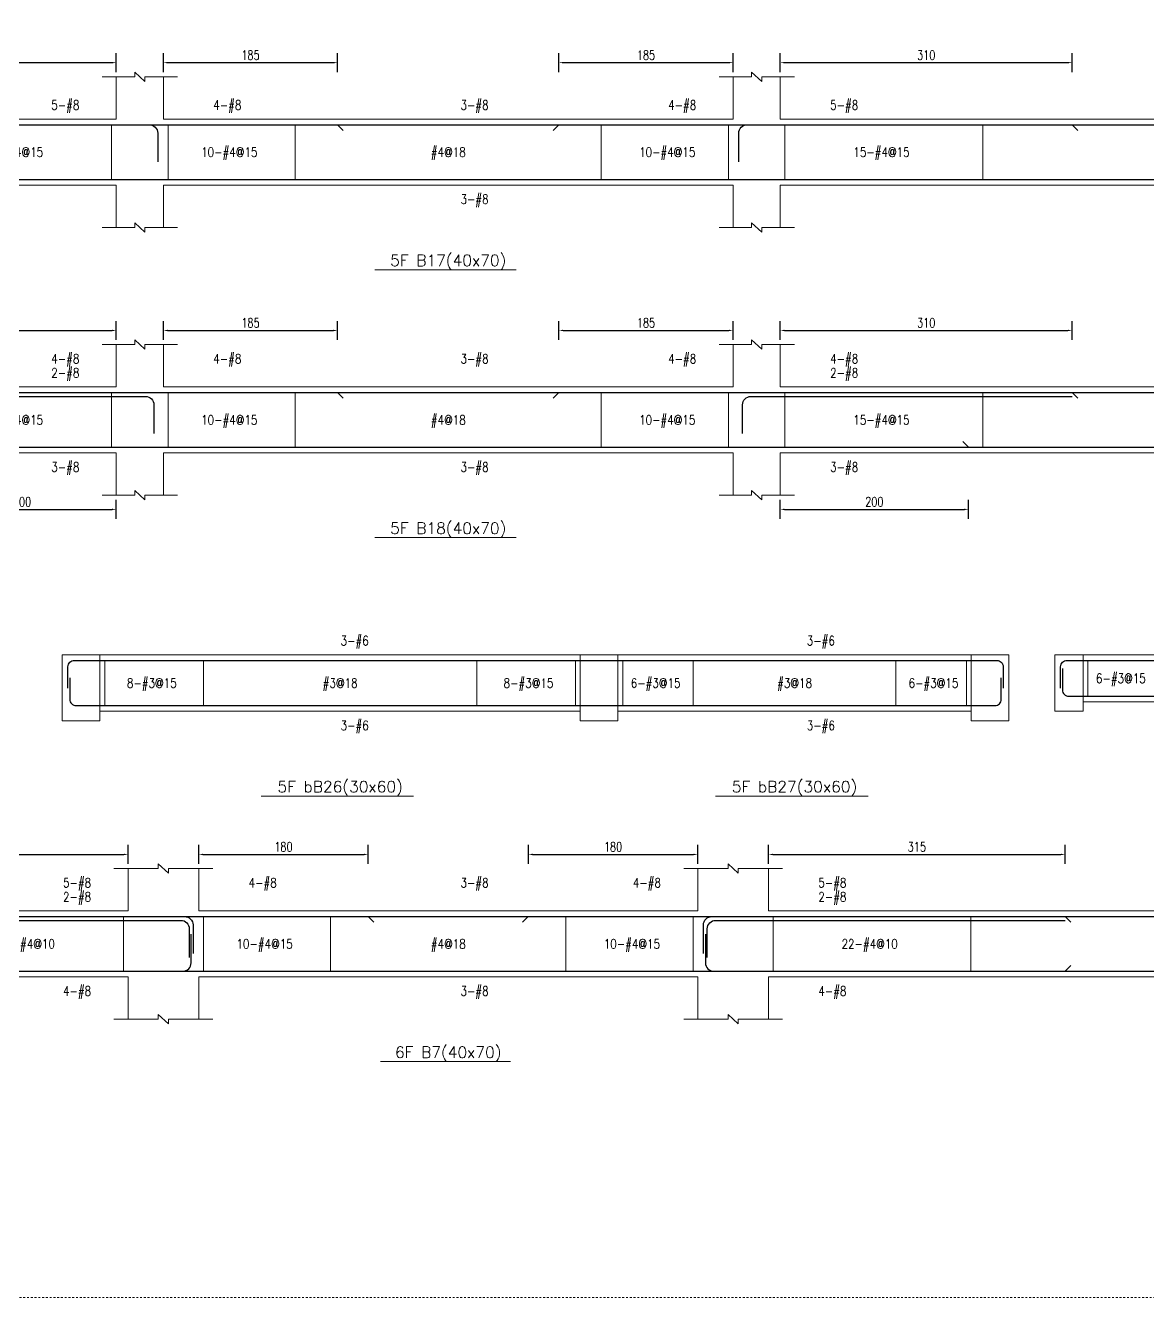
# Model space of a CAD drawing. Header units: millimetres. Extents: x 50 to 17750, y -6050 to -1000.
# Drawn here: x 11766 to 12958, y -3500 to -2149 of the extents above; entities that cross this region are included whole.
import ezdxf
from ezdxf.enums import TextEntityAlignment as Align

# ---------------------------------------------------------------- set-up
doc = ezdxf.new("R2010")
doc.units = ezdxf.units.MM
doc.linetypes.add('DOT', pattern=[4, 2, -2])
for name, color, linetype in [('主筋文字', 3, 'Continuous'), ('主筋文字引線', 3, 'Continuous'), ('主筋線', 1, 'Continuous'), ('剪力筋文字', 3, 'Continuous'), ('剪力筋文字引線', 3, 'Continuous'), ('剪力筋線', 3, 'Continuous'), ('圖框', 132, 'DOT'), ('尺寸標註-字串', 4, 'Continuous'), ('梁柱截斷記號', 3, 'Continuous'), ('梁跨名稱', 3, 'Continuous'), ('梁跨名稱底線', 3, 'Continuous'), ('邊界線', 3, 'Continuous'), ('邊界線-梁支撐外線', 3, 'Continuous')]:
    doc.layers.add(name, color=color, linetype=linetype)
doc.styles.add('note', font='romans', dxfattribs={"width": 0.75, "height": 10})
doc.styles.add('romanc', font='romanc.shx', dxfattribs={"height": 0.2, "bigfont": 'chineset.shx'})
doc.styles.add('romans', font='romans.shx', dxfattribs={"height": 0.2, "bigfont": 'chineset.shx'})
doc.dimstyles.new('BeamRebarDim', dxfattribs={"dimtxt": 12, "dimasz": 4.5, "dimexe": 10, "dimexo": 1, "dimgap": 3, "dimtad": 1, "dimdec": 0, "dimdsep": 46, "dimtxsty": 'note', "dimcen": 2.5, "dimclrd": 256, "dimclre": 256, "dimclrt": 256, "dimadec": 0, "dimazin": 0, "dimtfac": 1, "dimtmove": 0, "dimatfit": 3, "dimfxl": 1, "dimtolj": 1, "dimarcsym": 0})

# ---------------------------------------------------------------- blocks, each defined once
blk = doc.blocks.new('*D133')
at = {"layer": 'Defpoints', "color": 0}
for p in [(11552.7, -2199.7), (11862.7, -2188.7), (11862.7, -2199.7)]:
    blk.add_point(p, dxfattribs=at)
at = {"layer": '尺寸標註-字串', "lineweight": -2}
for p, q in [((11552.7, -2198.7), (11552.7, -2178.7)), ((11862.7, -2198.7), (11862.7, -2178.7)), ((11557.2, -2188.7), (11858.2, -2188.7))]:
    blk.add_line(p, q, dxfattribs=at)
at = {"layer": '尺寸標註-字串'}
for points in [[(11557.2, -2188), (11557.2, -2189.5), (11552.7, -2188.7)], [(11858.2, -2189.5), (11858.2, -2188), (11862.7, -2188.7)]]:
    blk.add_solid(points, dxfattribs=at)
at = {"layer": '尺寸標註-字串', "insert": (11707.7, -2180.7), "char_height": 10, "attachment_point": 5, "style": 'note'}
blk.add_mtext('\\A1;310', dxfattribs=at)
blk = doc.blocks.new('*D134')
at = {"layer": 'Defpoints', "color": 0}
for p in [(11912.7, -2199.7), (12097.7, -2188.7), (12097.7, -2199.7)]:
    blk.add_point(p, dxfattribs=at)
at = {"layer": '尺寸標註-字串', "lineweight": -2}
for p, q in [((11912.7, -2198.7), (11912.7, -2178.7)), ((12097.7, -2198.7), (12097.7, -2178.7)), ((11917.2, -2188.7), (12093.2, -2188.7))]:
    blk.add_line(p, q, dxfattribs=at)
at = {"layer": '尺寸標註-字串'}
for points in [[(11917.2, -2188), (11917.2, -2189.5), (11912.7, -2188.7)], [(12093.2, -2189.5), (12093.2, -2188), (12097.7, -2188.7)]]:
    blk.add_solid(points, dxfattribs=at)
at = {"layer": '尺寸標註-字串', "insert": (12005.2, -2180.7), "char_height": 10, "attachment_point": 5, "style": 'note'}
blk.add_mtext('\\A1;185', dxfattribs=at)
blk = doc.blocks.new('*D135')
at = {"layer": 'Defpoints', "color": 0}
for p in [(12332.7, -2199.7), (12517.7, -2188.7), (12517.7, -2199.7)]:
    blk.add_point(p, dxfattribs=at)
at = {"layer": '尺寸標註-字串', "lineweight": -2}
for p, q in [((12332.7, -2198.7), (12332.7, -2178.7)), ((12517.7, -2198.7), (12517.7, -2178.7)), ((12337.2, -2188.7), (12513.2, -2188.7))]:
    blk.add_line(p, q, dxfattribs=at)
at = {"layer": '尺寸標註-字串'}
for points in [[(12337.2, -2188), (12337.2, -2189.5), (12332.7, -2188.7)], [(12513.2, -2189.5), (12513.2, -2188), (12517.7, -2188.7)]]:
    blk.add_solid(points, dxfattribs=at)
at = {"layer": '尺寸標註-字串', "insert": (12425.2, -2180.7), "char_height": 10, "attachment_point": 5, "style": 'note'}
blk.add_mtext('\\A1;185', dxfattribs=at)
blk = doc.blocks.new('*D136')
at = {"layer": 'Defpoints', "color": 0}
for p in [(12567.7, -2199.7), (12877.7, -2188.7), (12877.7, -2199.7)]:
    blk.add_point(p, dxfattribs=at)
at = {"layer": '尺寸標註-字串', "lineweight": -2}
for p, q in [((12567.7, -2198.7), (12567.7, -2178.7)), ((12877.7, -2198.7), (12877.7, -2178.7)), ((12572.2, -2188.7), (12873.2, -2188.7))]:
    blk.add_line(p, q, dxfattribs=at)
at = {"layer": '尺寸標註-字串'}
for points in [[(12572.2, -2188), (12572.2, -2189.5), (12567.7, -2188.7)], [(12873.2, -2189.5), (12873.2, -2188), (12877.7, -2188.7)]]:
    blk.add_solid(points, dxfattribs=at)
at = {"layer": '尺寸標註-字串', "insert": (12722.7, -2180.7), "char_height": 10, "attachment_point": 5, "style": 'note'}
blk.add_mtext('\\A1;310', dxfattribs=at)
blk = doc.blocks.new('*D139')
at = {"layer": 'Defpoints', "color": 0}
for p in [(11552.7, -2484.1), (11862.7, -2473.1), (11862.7, -2484.1)]:
    blk.add_point(p, dxfattribs=at)
at = {"layer": '尺寸標註-字串', "lineweight": -2}
for p, q in [((11552.7, -2483.1), (11552.7, -2463.1)), ((11862.7, -2483.1), (11862.7, -2463.1)), ((11557.2, -2473.1), (11858.2, -2473.1))]:
    blk.add_line(p, q, dxfattribs=at)
at = {"layer": '尺寸標註-字串'}
for points in [[(11557.2, -2472.3), (11557.2, -2473.8), (11552.7, -2473.1)], [(11858.2, -2473.8), (11858.2, -2472.3), (11862.7, -2473.1)]]:
    blk.add_solid(points, dxfattribs=at)
at = {"layer": '尺寸標註-字串', "insert": (11707.7, -2465), "char_height": 10, "attachment_point": 5, "style": 'note'}
blk.add_mtext('\\A1;310', dxfattribs=at)
blk = doc.blocks.new('*D140')
at = {"layer": 'Defpoints', "color": 0}
for p in [(11662.7, -2674.1), (11862.7, -2663.1), (11862.7, -2674.1)]:
    blk.add_point(p, dxfattribs=at)
at = {"layer": '尺寸標註-字串', "lineweight": -2}
for p, q in [((11662.7, -2673.1), (11662.7, -2653.1)), ((11862.7, -2673.1), (11862.7, -2653.1)), ((11667.2, -2663.1), (11858.2, -2663.1))]:
    blk.add_line(p, q, dxfattribs=at)
at = {"layer": '尺寸標註-字串'}
for points in [[(11667.2, -2662.3), (11667.2, -2663.8), (11662.7, -2663.1)], [(11858.2, -2663.8), (11858.2, -2662.3), (11862.7, -2663.1)]]:
    blk.add_solid(points, dxfattribs=at)
at = {"layer": '尺寸標註-字串', "insert": (11762.7, -2655), "char_height": 10, "attachment_point": 5, "style": 'note'}
blk.add_mtext('\\A1;200', dxfattribs=at)
blk = doc.blocks.new('*D141')
at = {"layer": 'Defpoints', "color": 0}
for p in [(11912.7, -2484.1), (12097.7, -2473.1), (12097.7, -2484.1)]:
    blk.add_point(p, dxfattribs=at)
at = {"layer": '尺寸標註-字串', "lineweight": -2}
for p, q in [((11912.7, -2483.1), (11912.7, -2463.1)), ((12097.7, -2483.1), (12097.7, -2463.1)), ((11917.2, -2473.1), (12093.2, -2473.1))]:
    blk.add_line(p, q, dxfattribs=at)
at = {"layer": '尺寸標註-字串'}
for points in [[(11917.2, -2472.3), (11917.2, -2473.8), (11912.7, -2473.1)], [(12093.2, -2473.8), (12093.2, -2472.3), (12097.7, -2473.1)]]:
    blk.add_solid(points, dxfattribs=at)
at = {"layer": '尺寸標註-字串', "insert": (12005.2, -2465), "char_height": 10, "attachment_point": 5, "style": 'note'}
blk.add_mtext('\\A1;185', dxfattribs=at)
blk = doc.blocks.new('*D142')
at = {"layer": 'Defpoints', "color": 0}
for p in [(12332.7, -2484.1), (12517.7, -2473.1), (12517.7, -2484.1)]:
    blk.add_point(p, dxfattribs=at)
at = {"layer": '尺寸標註-字串', "lineweight": -2}
for p, q in [((12332.7, -2483.1), (12332.7, -2463.1)), ((12517.7, -2483.1), (12517.7, -2463.1)), ((12337.2, -2473.1), (12513.2, -2473.1))]:
    blk.add_line(p, q, dxfattribs=at)
at = {"layer": '尺寸標註-字串'}
for points in [[(12337.2, -2472.3), (12337.2, -2473.8), (12332.7, -2473.1)], [(12513.2, -2473.8), (12513.2, -2472.3), (12517.7, -2473.1)]]:
    blk.add_solid(points, dxfattribs=at)
at = {"layer": '尺寸標註-字串', "insert": (12425.2, -2465), "char_height": 10, "attachment_point": 5, "style": 'note'}
blk.add_mtext('\\A1;185', dxfattribs=at)
blk = doc.blocks.new('*D143')
at = {"layer": 'Defpoints', "color": 0}
for p in [(12567.7, -2484.1), (12877.7, -2473.1), (12877.7, -2484.1)]:
    blk.add_point(p, dxfattribs=at)
at = {"layer": '尺寸標註-字串', "lineweight": -2}
for p, q in [((12567.7, -2483.1), (12567.7, -2463.1)), ((12877.7, -2483.1), (12877.7, -2463.1)), ((12572.2, -2473.1), (12873.2, -2473.1))]:
    blk.add_line(p, q, dxfattribs=at)
at = {"layer": '尺寸標註-字串'}
for points in [[(12572.2, -2472.3), (12572.2, -2473.8), (12567.7, -2473.1)], [(12873.2, -2473.8), (12873.2, -2472.3), (12877.7, -2473.1)]]:
    blk.add_solid(points, dxfattribs=at)
at = {"layer": '尺寸標註-字串', "insert": (12722.7, -2465), "char_height": 10, "attachment_point": 5, "style": 'note'}
blk.add_mtext('\\A1;310', dxfattribs=at)
blk = doc.blocks.new('*D145')
at = {"layer": 'Defpoints', "color": 0}
for p in [(12567.7, -2674.1), (12767.7, -2663.1), (12767.7, -2674.1)]:
    blk.add_point(p, dxfattribs=at)
at = {"layer": '尺寸標註-字串', "lineweight": -2}
for p, q in [((12567.7, -2673.1), (12567.7, -2653.1)), ((12767.7, -2673.1), (12767.7, -2653.1)), ((12572.2, -2663.1), (12763.2, -2663.1))]:
    blk.add_line(p, q, dxfattribs=at)
at = {"layer": '尺寸標註-字串'}
for points in [[(12572.2, -2662.3), (12572.2, -2663.8), (12567.7, -2663.1)], [(12763.2, -2663.8), (12763.2, -2662.3), (12767.7, -2663.1)]]:
    blk.add_solid(points, dxfattribs=at)
at = {"layer": '尺寸標註-字串', "insert": (12667.7, -2655), "char_height": 10, "attachment_point": 5, "style": 'note'}
blk.add_mtext('\\A1;200', dxfattribs=at)
blk = doc.blocks.new('*D149')
at = {"layer": 'Defpoints', "color": 0}
for p in [(11875.234375, -3029.453125), (11560.234375, -3040.453125), (11875.234375, -3040.453125)]:
    blk.add_point(p, dxfattribs=at)
at = {"layer": '尺寸標註-字串', "lineweight": -2}
for p, q in [((11560.234375, -3039.453125), (11560.234375, -3019.453125)), ((11875.234375, -3039.453125), (11875.234375, -3019.453125)), ((11564.734375, -3029.453125), (11870.734375, -3029.453125))]:
    blk.add_line(p, q, dxfattribs=at)
at = {"layer": '尺寸標註-字串'}
for points in [[(11564.734375, -3028.703125), (11564.734375, -3030.203125), (11560.234375, -3029.453125)], [(11870.734375, -3030.203125), (11870.734375, -3028.703125), (11875.234375, -3029.453125)]]:
    blk.add_solid(points, dxfattribs=at)
at = {"layer": '尺寸標註-字串', "insert": (11717.734375, -3021.408125), "char_height": 10, "attachment_point": 5, "style": 'note'}
blk.add_mtext('\\A1;315', dxfattribs=at)
blk = doc.blocks.new('*D150')
at = {"layer": 'Defpoints', "color": 0}
for p in [(12130.234375, -3029.453125), (11950.234375, -3040.453125), (12130.234375, -3040.453125)]:
    blk.add_point(p, dxfattribs=at)
at = {"layer": '尺寸標註-字串', "lineweight": -2}
for p, q in [((11950.234375, -3039.453125), (11950.234375, -3019.453125)), ((12130.234375, -3039.453125), (12130.234375, -3019.453125)), ((11954.734375, -3029.453125), (12125.734375, -3029.453125))]:
    blk.add_line(p, q, dxfattribs=at)
at = {"layer": '尺寸標註-字串'}
for points in [[(11954.734375, -3028.703125), (11954.734375, -3030.203125), (11950.234375, -3029.453125)], [(12125.734375, -3030.203125), (12125.734375, -3028.703125), (12130.234375, -3029.453125)]]:
    blk.add_solid(points, dxfattribs=at)
at = {"layer": '尺寸標註-字串', "insert": (12040.234375, -3021.408125), "char_height": 10, "attachment_point": 5, "style": 'note'}
blk.add_mtext('\\A1;180', dxfattribs=at)
blk = doc.blocks.new('*D151')
at = {"layer": 'Defpoints', "color": 0}
for p in [(12480.234375, -3029.453125), (12300.234375, -3040.453125), (12480.234375, -3040.453125)]:
    blk.add_point(p, dxfattribs=at)
at = {"layer": '尺寸標註-字串', "lineweight": -2}
for p, q in [((12300.234375, -3039.453125), (12300.234375, -3019.453125)), ((12480.234375, -3039.453125), (12480.234375, -3019.453125)), ((12304.734375, -3029.453125), (12475.734375, -3029.453125))]:
    blk.add_line(p, q, dxfattribs=at)
at = {"layer": '尺寸標註-字串'}
for points in [[(12304.734375, -3028.703125), (12304.734375, -3030.203125), (12300.234375, -3029.453125)], [(12475.734375, -3030.203125), (12475.734375, -3028.703125), (12480.234375, -3029.453125)]]:
    blk.add_solid(points, dxfattribs=at)
at = {"layer": '尺寸標註-字串', "insert": (12390.234375, -3021.408125), "char_height": 10, "attachment_point": 5, "style": 'note'}
blk.add_mtext('\\A1;180', dxfattribs=at)
blk = doc.blocks.new('*D152')
at = {"layer": 'Defpoints', "color": 0}
for p in [(12870.234375, -3029.453125), (12555.234375, -3040.453125), (12870.234375, -3040.453125)]:
    blk.add_point(p, dxfattribs=at)
at = {"layer": '尺寸標註-字串', "lineweight": -2}
for p, q in [((12555.234375, -3039.453125), (12555.234375, -3019.453125)), ((12870.234375, -3039.453125), (12870.234375, -3019.453125)), ((12559.734375, -3029.453125), (12865.734375, -3029.453125))]:
    blk.add_line(p, q, dxfattribs=at)
at = {"layer": '尺寸標註-字串'}
for points in [[(12559.734375, -3028.703125), (12559.734375, -3030.203125), (12555.234375, -3029.453125)], [(12865.734375, -3030.203125), (12865.734375, -3028.703125), (12870.234375, -3029.453125)]]:
    blk.add_solid(points, dxfattribs=at)
at = {"layer": '尺寸標註-字串', "insert": (12712.734375, -3021.408125), "char_height": 10, "attachment_point": 5, "style": 'note'}
blk.add_mtext('\\A1;315', dxfattribs=at)

msp = doc.modelspace()

# ---------------------------------------------------------------- linework, layer by layer
at = {"layer": '主筋文字引線', "lineweight": 5}
for points in [[(11777.7, -2254.7, 0, 1.5, 0), (11777.7, -2250.2, 0, 0, 0), (11777.7, -2233.7, 0, 0, 0), (11790.7, -2233.7, 0, 0, 0)], [(11952.7, -2254.7, 0, 1.5, 0), (11952.7, -2250.2, 0, 0, 0), (11952.7, -2233.7, 0, 0, 0), (11962.7, -2233.7, 0, 0, 0)], [(12215.2, -2254.7, 0, 1.5, 0), (12215.2, -2250.2, 0, 0, 0), (12215.2, -2233.7, 0, 0, 0), (12225.2, -2233.7, 0, 0, 0)], [(12432.7, -2254.7, 0, 1.5, 0), (12432.7, -2250.2, 0, 0, 0), (12432.7, -2233.7, 0, 0, 0), (12445.7, -2233.7, 0, 0, 0)], [(12607.7, -2254.7, 0, 1.5, 0), (12607.7, -2250.2, 0, 0, 0), (12607.7, -2233.7, 0, 0, 0), (12617.7, -2233.7, 0, 0, 0)], [(12215.2, -2312.7, 0, 1.5, 0), (12215.2, -2317.2, 0, 0, 0), (12215.2, -2333.7, 0, 0, 0), (12225.2, -2333.7, 0, 0, 0)], [(11777.7, -2539.1, 0, 1.5, 0), (11777.7, -2534.6, 0, 0, 0), (11777.7, -2503.1, 0, 0, 0), (11790.7, -2503.1, 0, 0, 0)], [(11952.7, -2539.1, 0, 1.5, 0), (11952.7, -2534.6, 0, 0, 0), (11952.7, -2503.1, 0, 0, 0), (11962.7, -2503.1, 0, 0, 0)], [(12215.2, -2539.1, 0, 1.5, 0), (12215.2, -2534.6, 0, 0, 0), (12215.2, -2503.1, 0, 0, 0), (12225.2, -2503.1, 0, 0, 0)], [(12432.7, -2539.1, 0, 1.5, 0), (12432.7, -2534.6, 0, 0, 0), (12432.7, -2503.1, 0, 0, 0), (12445.7, -2503.1, 0, 0, 0)], [(12607.7, -2539.1, 0, 1.5, 0), (12607.7, -2534.6, 0, 0, 0), (12607.7, -2503.1, 0, 0, 0), (12617.7, -2503.1, 0, 0, 0)], [(11777.7, -2543.1, 0, 1.5, 0), (11777.7, -2538.6, 0, 0, 0), (11777.7, -2518.1, 0, 0, 0), (11790.7, -2518.1, 0, 0, 0)], [(12607.7, -2543.1, 0, 1.5, 0), (12607.7, -2538.6, 0, 0, 0), (12607.7, -2518.1, 0, 0, 0), (12617.7, -2518.1, 0, 0, 0)], [(11777.7, -2597.1, 0, 1.5, 0), (11777.7, -2601.6, 0, 0, 0), (11777.7, -2618.1, 0, 0, 0), (11790.7, -2618.1, 0, 0, 0)], [(12215.2, -2597.1, 0, 1.5, 0), (12215.2, -2601.6, 0, 0, 0), (12215.2, -2618.1, 0, 0, 0), (12225.2, -2618.1, 0, 0, 0)], [(12607.7, -2597.1, 0, 1.5, 0), (12607.7, -2601.6, 0, 0, 0), (12607.7, -2618.1, 0, 0, 0), (12617.7, -2618.1, 0, 0, 0)], [(12087.9, -2823.5, 0, 1.5, 0), (12087.9, -2819, 0, 0, 0), (12087.9, -2802.5, 0, 0, 0), (12097.9, -2802.5, 0, 0, 0)], [(12582.9, -2823.5, 0, 1.5, 0), (12582.9, -2819, 0, 0, 0), (12582.9, -2802.5, 0, 0, 0), (12592.9, -2802.5, 0, 0, 0)], [(12087.9, -2871.5, 0, 1.5, 0), (12087.9, -2876, 0, 0, 0), (12087.9, -2892.5, 0, 0, 0), (12097.9, -2892.5, 0, 0, 0)], [(12582.9, -2871.5, 0, 1.5, 0), (12582.9, -2876, 0, 0, 0), (12582.9, -2892.5, 0, 0, 0), (12592.9, -2892.5, 0, 0, 0)], [(11790.2, -3095.5, 0, 1.5, 0), (11790.2, -3091, 0, 0, 0), (11790.2, -3059.5, 0, 0, 0), (11803.2, -3059.5, 0, 0, 0)], [(11990.2, -3095.5, 0, 1.5, 0), (11990.2, -3091, 0, 0, 0), (11990.2, -3059.5, 0, 0, 0), (12000.2, -3059.5, 0, 0, 0)], [(12215.2, -3095.5, 0, 1.5, 0), (12215.2, -3091, 0, 0, 0), (12215.2, -3059.5, 0, 0, 0), (12225.2, -3059.5, 0, 0, 0)], [(12395.2, -3095.5, 0, 1.5, 0), (12395.2, -3091, 0, 0, 0), (12395.2, -3059.5, 0, 0, 0), (12408.2, -3059.5, 0, 0, 0)], [(12595.2, -3095.5, 0, 1.5, 0), (12595.2, -3091, 0, 0, 0), (12595.2, -3059.5, 0, 0, 0), (12605.2, -3059.5, 0, 0, 0)], [(11790.2, -3099.5, 0, 1.5, 0), (11790.2, -3095, 0, 0, 0), (11790.2, -3074.5, 0, 0, 0), (11803.2, -3074.5, 0, 0, 0)], [(12595.2, -3099.5, 0, 1.5, 0), (12595.2, -3095, 0, 0, 0), (12595.2, -3074.5, 0, 0, 0), (12605.2, -3074.5, 0, 0, 0)], [(11790.2, -3153.5, 0, 1.5, 0), (11790.2, -3158, 0, 0, 0), (11790.2, -3174.5, 0, 0, 0), (11803.2, -3174.5, 0, 0, 0)], [(12215.2, -3153.5, 0, 1.5, 0), (12215.2, -3158, 0, 0, 0), (12215.2, -3174.5, 0, 0, 0), (12225.2, -3174.5, 0, 0, 0)], [(12595.2, -3153.5, 0, 1.5, 0), (12595.2, -3158, 0, 0, 0), (12595.2, -3174.5, 0, 0, 0), (12605.2, -3174.5, 0, 0, 0)]]:
    msp.add_lwpolyline(points, format="xyseb", dxfattribs=at)
at = {"layer": '主筋線', "lineweight": 30}
for points in [[(11552.7, -2254.7), (11862.7, -2254.7)], [(11862.7, -2254.7), (11912.7, -2254.7)], [(11862.7, -2254.7), (11912.7, -2254.7)], [(11912.7, -2254.7), (12097.7, -2254.7)], [(12097.7, -2254.7), (12332.7, -2254.7)], [(12097.7, -2254.7), (12103.7, -2260.7)], [(12332.7, -2254.7), (12326.7, -2260.7)], [(12332.7, -2254.7), (12517.7, -2254.7)], [(12517.7, -2254.7), (12567.7, -2254.7)], [(12517.7, -2254.7), (12567.7, -2254.7)], [(12567.7, -2254.7), (12877.7, -2254.7)], [(12877.7, -2254.7), (13280.2, -2254.7)], [(12877.7, -2254.7), (12883.7, -2260.7)], [(10840.2, -2312.7), (11862.7, -2312.7)], [(11862.7, -2312.7), (11912.7, -2312.7)], [(11862.7, -2312.7), (11912.7, -2312.7)], [(11912.7, -2312.7), (12517.7, -2312.7)], [(12517.7, -2312.7), (12567.7, -2312.7)], [(12517.7, -2312.7), (12567.7, -2312.7)], [(12567.7, -2312.7), (13590.2, -2312.7)], [(11552.7, -2539.1), (11862.7, -2539.1)], [(11862.7, -2539.1), (11912.7, -2539.1)], [(11862.7, -2539.1), (11912.7, -2539.1)], [(11912.7, -2539.1), (12097.7, -2539.1)], [(12097.7, -2539.1), (12332.7, -2539.1)], [(12097.7, -2539.1), (12103.7, -2545.1)], [(12332.7, -2539.1), (12326.7, -2545.1)], [(12332.7, -2539.1), (12517.7, -2539.1)], [(12517.7, -2539.1), (12567.7, -2539.1)], [(12517.7, -2539.1), (12567.7, -2539.1)], [(12567.7, -2539.1), (12877.7, -2539.1)], [(12877.7, -2539.1), (13280.2, -2539.1)], [(12877.7, -2539.1), (12883.7, -2545.1)], [(11552.7, -2543.1), (11862.7, -2543.1)], [(12567.7, -2543.1), (12877.7, -2543.1)], [(12767.7, -2597.1), (12761.7, -2591.1)], [(11662.7, -2597.1), (11862.7, -2597.1)], [(11862.7, -2597.1), (11912.7, -2597.1)], [(11862.7, -2597.1), (11912.7, -2597.1)], [(11912.7, -2597.1), (12517.7, -2597.1)], [(12517.7, -2597.1), (12567.7, -2597.1)], [(12517.7, -2597.1), (12567.7, -2597.1)], [(12567.7, -2597.1), (12767.7, -2597.1)], [(12767.7, -2597.1), (13590.2, -2597.1)], [(11845.4, -2823.5), (12355.4, -2823.5)], [(12355.4, -2823.5), (12395.4, -2823.5)], [(12355.4, -2823.5), (12395.4, -2823.5)], [(12395.4, -2823.5), (12770.4, -2823.5)], [(12889.4, -2823.5), (13134.4, -2823.5)], [(12889.4, -2861.5), (13249.4, -2861.5)], [(11845.4, -2871.5), (12355.4, -2871.5)], [(12355.4, -2871.5), (12395.4, -2871.5)], [(12355.4, -2871.5), (12395.4, -2871.5)], [(12395.4, -2871.5), (12770.4, -2871.5)], [(11560.2, -3095.5), (11875.2, -3095.5)], [(11560.2, -3099.5), (11875.2, -3099.5)], [(11875.2, -3095.5), (11950.2, -3095.5)], [(11875.2, -3095.5), (11950.2, -3095.5)], [(11950.2, -3095.5), (12130.2, -3095.5)], [(12130.2, -3095.5), (12300.2, -3095.5)], [(12130.2, -3095.5), (12136.2, -3101.5)], [(12300.2, -3095.5), (12294.2, -3101.5)], [(12300.2, -3095.5), (12480.2, -3095.5)], [(12480.2, -3095.5), (12555.2, -3095.5)], [(12480.2, -3095.5), (12555.2, -3095.5)], [(12555.2, -3095.5), (12870.2, -3095.5)], [(12555.2, -3099.5), (12870.2, -3099.5)], [(12870.2, -3095.5), (13275.2, -3095.5)], [(12870.2, -3095.5), (12876.2, -3101.5)], [(11560.2, -3153.5), (11875.2, -3153.5)], [(11875.2, -3153.5), (11950.2, -3153.5)], [(11875.2, -3153.5), (11950.2, -3153.5)], [(11950.2, -3153.5), (12480.2, -3153.5)], [(12480.2, -3153.5), (12555.2, -3153.5)], [(12480.2, -3153.5), (12555.2, -3153.5)], [(12555.2, -3153.5), (12870.2, -3153.5)], [(12870.2, -3153.5), (12876.2, -3147.5)], [(12870.2, -3153.5), (13590.2, -3153.5)]]:
    msp.add_lwpolyline(points, dxfattribs=at)
for points in [[(11862.7, -2254.7), (11897.8, -2254.7, -0.414214), (11906.7, -2263.6), (11906.7, -2294.1)], [(12523.7, -2294.1), (12523.7, -2263.6, -0.414214), (12532.6, -2254.7), (12567.7, -2254.7)], [(11862.7, -2543.1), (11893.8, -2543.1, -0.414214), (11902.7, -2552), (11902.7, -2582.5)], [(12527.7, -2582.5), (12527.7, -2552, -0.414214), (12536.6, -2543.1), (12567.7, -2543.1)], [(11811.4, -2853.1), (11811.4, -2830.1, -0.414214), (11818.1, -2823.5), (11845.4, -2823.5)], [(12770.4, -2823.5), (12797.7, -2823.5, -0.414214), (12804.4, -2830.1), (12804.4, -2853.1)], [(12865.4, -2853.1), (12865.4, -2830.1, -0.414214), (12872.1, -2823.5), (12889.4, -2823.5)], [(12867.4, -2831.9), (12867.4, -2854.8, 0.414214), (12874.1, -2861.5), (12889.4, -2861.5)], [(11813.4, -2841.9), (11813.4, -2864.8, 0.414214), (11820.1, -2871.5), (11845.4, -2871.5)], [(12770.4, -2871.5), (12795.7, -2871.5, 0.414214), (12802.4, -2864.8), (12802.4, -2841.9)], [(11875.2, -3095.5), (11935.3, -3095.5, -0.414214), (11944.2, -3104.3), (11944.2, -3134.8)], [(11875.2, -3099.5), (11931.3, -3099.5, -0.414214), (11940.2, -3108.3), (11940.2, -3138.8)], [(12486.2, -3134.8), (12486.2, -3104.3, -0.414214), (12495.1, -3095.5), (12555.2, -3095.5)], [(12490.2, -3138.8), (12490.2, -3108.3, -0.414214), (12499.1, -3099.5), (12555.2, -3099.5)], [(11875.2, -3153.5), (11933.3, -3153.5, 0.414214), (11942.2, -3144.6), (11942.2, -3114.1)], [(12488.2, -3114.1), (12488.2, -3144.6, 0.414214), (12497.1, -3153.5), (12555.2, -3153.5)]]:
    msp.add_lwpolyline(points, format="xyb", dxfattribs=at)
at = {"layer": '剪力筋文字引線', "lineweight": 5}
for points in [[(11857.7, -2283.7, 0, 1.5, 0), (11853.2, -2283.7, 0, 0, 0), (11791.2, -2283.7, 0, 0, 0)], [(11917.7, -2283.7, 0, 1.5, 0), (11922.2, -2283.7, 0, 0, 0), (11946.7, -2283.7, 0, 0, 0)], [(12052.7, -2283.7, 0, 1.5, 0), (12048.2, -2283.7, 0, 0, 0), (12018.7, -2283.7, 0, 0, 0)], [(12052.7, -2283.7, 0, 1.5, 0), (12057.2, -2283.7, 0, 0, 0), (12191.2, -2283.7, 0, 0, 0)], [(12377.7, -2283.7, 0, 1.5, 0), (12373.2, -2283.7, 0, 0, 0), (12239.2, -2283.7, 0, 0, 0)], [(12377.7, -2283.7, 0, 1.5, 0), (12382.2, -2283.7, 0, 0, 0), (12411.7, -2283.7, 0, 0, 0)], [(12512.7, -2283.7, 0, 1.5, 0), (12508.2, -2283.7, 0, 0, 0), (12483.7, -2283.7, 0, 0, 0)], [(12572.7, -2283.7, 0, 1.5, 0), (12577.2, -2283.7, 0, 0, 0), (12639.2, -2283.7, 0, 0, 0)], [(12782.7, -2283.7, 0, 1.5, 0), (12778.2, -2283.7, 0, 0, 0), (12711.2, -2283.7, 0, 0, 0)], [(12782.7, -2283.7, 0, 1.5, 0), (12787.2, -2283.7, 0, 0, 0), (13055, -2283.7, 0, 0, 0)], [(11857.7, -2568.1, 0, 1.5, 0), (11853.2, -2568.1, 0, 0, 0), (11791.2, -2568.1, 0, 0, 0)], [(11917.7, -2568.1, 0, 1.5, 0), (11922.2, -2568.1, 0, 0, 0), (11946.7, -2568.1, 0, 0, 0)], [(12052.7, -2568.1, 0, 1.5, 0), (12048.2, -2568.1, 0, 0, 0), (12018.7, -2568.1, 0, 0, 0)], [(12052.7, -2568.1, 0, 1.5, 0), (12057.2, -2568.1, 0, 0, 0), (12191.2, -2568.1, 0, 0, 0)], [(12377.7, -2568.1, 0, 1.5, 0), (12373.2, -2568.1, 0, 0, 0), (12239.2, -2568.1, 0, 0, 0)], [(12377.7, -2568.1, 0, 1.5, 0), (12382.2, -2568.1, 0, 0, 0), (12411.7, -2568.1, 0, 0, 0)], [(12512.7, -2568.1, 0, 1.5, 0), (12508.2, -2568.1, 0, 0, 0), (12483.7, -2568.1, 0, 0, 0)], [(12572.7, -2568.1, 0, 1.5, 0), (12577.2, -2568.1, 0, 0, 0), (12639.2, -2568.1, 0, 0, 0)], [(12782.7, -2568.1, 0, 1.5, 0), (12778.2, -2568.1, 0, 0, 0), (12711.2, -2568.1, 0, 0, 0)], [(12782.7, -2568.1, 0, 1.5, 0), (12787.2, -2568.1, 0, 0, 0), (13055, -2568.1, 0, 0, 0)], [(11850.4, -2847.5, 0, 1.5, 0), (11854.9, -2847.5, 0, 0, 0), (11868.4, -2847.5, 0, 0, 0)], [(11955.4, -2847.5, 0, 1.5, 0), (11950.9, -2847.5, 0, 0, 0), (11932.4, -2847.5, 0, 0, 0)], [(11955.4, -2847.5, 0, 1.5, 0), (11959.9, -2847.5, 0, 0, 0), (12076.4, -2847.5, 0, 0, 0)], [(12245.4, -2847.5, 0, 1.5, 0), (12240.9, -2847.5, 0, 0, 0), (12124.4, -2847.5, 0, 0, 0)], [(12245.4, -2847.5, 0, 1.5, 0), (12249.9, -2847.5, 0, 0, 0), (12268.4, -2847.5, 0, 0, 0)], [(12350.4, -2847.5, 0, 1.5, 0), (12345.9, -2847.5, 0, 0, 0), (12332.4, -2847.5, 0, 0, 0)], [(12400.4, -2847.5, 0, 1.5, 0), (12404.9, -2847.5, 0, 0, 0), (12403.4, -2847.5, 0, 0, 0)], [(12475.4, -2847.5, 0, 1.5, 0), (12470.9, -2847.5, 0, 0, 0), (12467.4, -2847.5, 0, 0, 0)], [(12475.4, -2847.5, 0, 1.5, 0), (12479.9, -2847.5, 0, 0, 0), (12558.9, -2847.5, 0, 0, 0)], [(12690.4, -2847.5, 0, 1.5, 0), (12685.9, -2847.5, 0, 0, 0), (12606.9, -2847.5, 0, 0, 0)], [(12690.4, -2847.5, 0, 1.5, 0), (12694.9, -2847.5, 0, 0, 0), (12698.4, -2847.5, 0, 0, 0)], [(12765.4, -2847.5, 0, 1.5, 0), (12760.9, -2847.5, 0, 0, 0), (12762.4, -2847.5, 0, 0, 0)], [(12894.4, -2842.5, 0, 1.5, 0), (12898.9, -2842.5, 0, 0, 0), (12897.4, -2842.5, 0, 0, 0)], [(11870.2, -3124.5, 0, 1.5, 0), (11865.7, -3124.5, 0, 0, 0), (11803.7, -3124.5, 0, 0, 0)], [(11955.2, -3124.5, 0, 1.5, 0), (11959.7, -3124.5, 0, 0, 0), (11984.2, -3124.5, 0, 0, 0)], [(12090.2, -3124.5, 0, 1.5, 0), (12085.7, -3124.5, 0, 0, 0), (12056.2, -3124.5, 0, 0, 0)], [(12090.2, -3124.5, 0, 1.5, 0), (12094.7, -3124.5, 0, 0, 0), (12191.2, -3124.5, 0, 0, 0)], [(12340.2, -3124.5, 0, 1.5, 0), (12335.7, -3124.5, 0, 0, 0), (12239.2, -3124.5, 0, 0, 0)], [(12340.2, -3124.5, 0, 1.5, 0), (12344.7, -3124.5, 0, 0, 0), (12374.2, -3124.5, 0, 0, 0)], [(12475.2, -3124.5, 0, 1.5, 0), (12470.7, -3124.5, 0, 0, 0), (12446.2, -3124.5, 0, 0, 0)], [(12560.2, -3124.5, 0, 1.5, 0), (12564.7, -3124.5, 0, 0, 0), (12626.7, -3124.5, 0, 0, 0)], [(12770.2, -3124.5, 0, 1.5, 0), (12765.7, -3124.5, 0, 0, 0), (12698.7, -3124.5, 0, 0, 0)], [(12770.2, -3124.5, 0, 1.5, 0), (12774.7, -3124.5, 0, 0, 0), (13048.7, -3124.5, 0, 0, 0)]]:
    msp.add_lwpolyline(points, format="xyseb", dxfattribs=at)
at = {"layer": '剪力筋線', "lineweight": 5}
for points in [[(11857.7, -2254.5), (11857.7, -2312.9)], [(11917.7, -2254.5), (11917.7, -2312.9)], [(12052.7, -2254.5), (12052.7, -2312.9)], [(12377.7, -2254.5), (12377.7, -2312.9)], [(12512.7, -2254.5), (12512.7, -2312.9)], [(12572.7, -2254.5), (12572.7, -2312.9)], [(12782.7, -2254.5), (12782.7, -2312.9)], [(11857.7, -2538.9), (11857.7, -2597.3)], [(11917.7, -2538.9), (11917.7, -2597.3)], [(12052.7, -2538.9), (12052.7, -2597.3)], [(12377.7, -2538.9), (12377.7, -2597.3)], [(12512.7, -2538.9), (12512.7, -2597.3)], [(12572.7, -2538.9), (12572.7, -2597.3)], [(12782.7, -2538.9), (12782.7, -2597.3)], [(11850.4, -2823.3), (11850.4, -2871.6)], [(11955.4, -2823.3), (11955.4, -2871.6)], [(12245.4, -2823.3), (12245.4, -2871.6)], [(12350.4, -2823.3), (12350.4, -2871.6)], [(12400.4, -2823.3), (12400.4, -2871.6)], [(12475.4, -2823.3), (12475.4, -2871.6)], [(12690.4, -2823.3), (12690.4, -2871.6)], [(12765.4, -2823.3), (12765.4, -2871.6)], [(12894.4, -2823.3), (12894.4, -2861.6)], [(11870.2, -3095.3), (11870.2, -3153.6)], [(11955.2, -3095.3), (11955.2, -3153.6)], [(12090.2, -3095.3), (12090.2, -3153.6)], [(12340.2, -3095.3), (12340.2, -3153.6)], [(12475.2, -3095.3), (12475.2, -3153.6)], [(12560.2, -3095.3), (12560.2, -3153.6)], [(12770.2, -3095.3), (12770.2, -3153.6)]]:
    msp.add_lwpolyline(points, dxfattribs=at)
at = {"layer": '圖框', "lineweight": 5}
msp.add_lwpolyline([(10700, -3500), (14200, -3500), (14200, -1000), (10700, -1000), (10700, -3500)], dxfattribs=at)
at = {"layer": '梁柱截斷記號', "lineweight": 5}
for points in [[(11847.7, -2203.7), (11882.3, -2203.7), (11882.3, -2198.7), (11893.1, -2208.7), (11893.1, -2203.7), (11927.7, -2203.7)], [(12502.7, -2203.7), (12537.3, -2203.7), (12537.3, -2198.7), (12548.1, -2208.7), (12548.1, -2203.7), (12582.7, -2203.7)], [(11847.7, -2363.7), (11882.3, -2363.7), (11882.3, -2358.7), (11893.1, -2368.7), (11893.1, -2363.7), (11927.7, -2363.7)], [(12502.7, -2363.7), (12537.3, -2363.7), (12537.3, -2358.7), (12548.1, -2368.7), (12548.1, -2363.7), (12582.7, -2363.7)], [(11847.7, -2488.1), (11882.3, -2488.1), (11882.3, -2483.1), (11893.1, -2493.1), (11893.1, -2488.1), (11927.7, -2488.1)], [(12502.7, -2488.1), (12537.3, -2488.1), (12537.3, -2483.1), (12548.1, -2493.1), (12548.1, -2488.1), (12582.7, -2488.1)], [(11847.7, -2648.1), (11882.3, -2648.1), (11882.3, -2643.1), (11893.1, -2653.1), (11893.1, -2648.1), (11927.7, -2648.1)], [(12502.7, -2648.1), (12537.3, -2648.1), (12537.3, -2643.1), (12548.1, -2653.1), (12548.1, -2648.1), (12582.7, -2648.1)], [(11860.2, -3044.5), (11907.3, -3044.5), (11907.3, -3039.5), (11918.1, -3049.5), (11918.1, -3044.5), (11965.2, -3044.5)], [(12465.2, -3044.5), (12512.3, -3044.5), (12512.3, -3039.5), (12523.1, -3049.5), (12523.1, -3044.5), (12570.2, -3044.5)], [(11860.2, -3204.5), (11907.3, -3204.5), (11907.3, -3199.5), (11918.1, -3209.5), (11918.1, -3204.5), (11965.2, -3204.5)], [(12465.2, -3204.5), (12512.3, -3204.5), (12512.3, -3199.5), (12523.1, -3209.5), (12523.1, -3204.5), (12570.2, -3204.5)]]:
    msp.add_lwpolyline(points, dxfattribs=at)
at = {"layer": '梁跨名稱底線', "lineweight": 5}
for points in [[(12137.2, -2408.7), (12287.2, -2408.7)], [(12137.2, -2693.1), (12287.2, -2693.1)], [(12016.4, -2967.5), (12178.4, -2967.5)], [(12498.9, -2967.5), (12660.9, -2967.5)], [(12143.2, -3249.5), (12281.2, -3249.5)]]:
    msp.add_lwpolyline(points, dxfattribs=at)
at = {"layer": '邊界線', "lineweight": 5}
for points in [[(11862.7, -2248.7), (11862.7, -2203.7)], [(11912.7, -2248.7), (11912.7, -2203.7)], [(12517.7, -2248.7), (12517.7, -2203.7)], [(12567.7, -2248.7), (12567.7, -2203.7)], [(10840.2, -2248.7), (11862.7, -2248.7)], [(11912.7, -2248.7), (12517.7, -2248.7)], [(12567.7, -2248.7), (13590.2, -2248.7)], [(10840.2, -2318.7), (11862.7, -2318.7)], [(11862.7, -2363.7), (11862.7, -2318.7)], [(11912.7, -2363.7), (11912.7, -2318.7)], [(11912.7, -2318.7), (12517.7, -2318.7)], [(12517.7, -2363.7), (12517.7, -2318.7)], [(12567.7, -2363.7), (12567.7, -2318.7)], [(12567.7, -2318.7), (13590.2, -2318.7)], [(11862.7, -2533.1), (11862.7, -2488.1)], [(11912.7, -2533.1), (11912.7, -2488.1)], [(12517.7, -2533.1), (12517.7, -2488.1)], [(12567.7, -2533.1), (12567.7, -2488.1)], [(10840.2, -2533.1), (11862.7, -2533.1)], [(11912.7, -2533.1), (12517.7, -2533.1)], [(12567.7, -2533.1), (13590.2, -2533.1)], [(10840.2, -2603.1), (11862.7, -2603.1)], [(11862.7, -2648.1), (11862.7, -2603.1)], [(11912.7, -2648.1), (11912.7, -2603.1)], [(11912.7, -2603.1), (12517.7, -2603.1)], [(12517.7, -2648.1), (12517.7, -2603.1)], [(12567.7, -2648.1), (12567.7, -2603.1)], [(12567.7, -2603.1), (13590.2, -2603.1)], [(11845.4, -2817.5), (12355.4, -2817.5)], [(12395.4, -2817.5), (12770.4, -2817.5)], [(12889.4, -2817.5), (13249.4, -2817.5)], [(12889.4, -2867.5), (13249.4, -2867.5)], [(11845.4, -2877.5), (12355.4, -2877.5)], [(12395.4, -2877.5), (12770.4, -2877.5)], [(11875.2, -3089.5), (11875.2, -3044.5)], [(11950.2, -3089.5), (11950.2, -3044.5)], [(12480.2, -3089.5), (12480.2, -3044.5)], [(12555.2, -3089.5), (12555.2, -3044.5)], [(10840.2, -3089.5), (11875.2, -3089.5)], [(11950.2, -3089.5), (12480.2, -3089.5)], [(12555.2, -3089.5), (13590.2, -3089.5)], [(10840.2, -3159.5), (11875.2, -3159.5)], [(11875.2, -3204.5), (11875.2, -3159.5)], [(11950.2, -3204.5), (11950.2, -3159.5)], [(11950.2, -3159.5), (12480.2, -3159.5)], [(12480.2, -3204.5), (12480.2, -3159.5)], [(12555.2, -3204.5), (12555.2, -3159.5)], [(12555.2, -3159.5), (13590.2, -3159.5)]]:
    msp.add_lwpolyline(points, dxfattribs=at)
at = {"layer": '邊界線-梁支撐外線', "lineweight": 5}
for points in [[(11805.4, -2887.5), (11845.4, -2887.5), (11845.4, -2817.5), (11805.4, -2817.5), (11805.4, -2887.5)], [(12355.4, -2887.5), (12395.4, -2887.5), (12395.4, -2817.5), (12355.4, -2817.5), (12355.4, -2887.5)], [(12770.4, -2887.5), (12810.4, -2887.5), (12810.4, -2817.5), (12770.4, -2817.5), (12770.4, -2887.5)], [(12859.4, -2877.5), (12889.4, -2877.5), (12889.4, -2817.5), (12859.4, -2817.5), (12859.4, -2877.5)]]:
    msp.add_lwpolyline(points, dxfattribs=at)

# ---------------------------------------------------------------- texts
at = {"layer": '主筋文字', "style": 'romans', "width": 0.8}
for s, p in [('5-#8', (11793.7, -2233.7)), ('4-#8', (11965.7, -2233.7)), ('3-#8', (12228.2, -2233.7)), ('4-#8', (12448.7, -2233.7)), ('5-#8', (12620.7, -2233.7)), ('3-#8', (12228.2, -2333.7)), ('4-#8', (11793.7, -2503.1)), ('4-#8', (11965.7, -2503.1)), ('3-#8', (12228.2, -2503.1)), ('4-#8', (12448.7, -2503.1)), ('4-#8', (12620.7, -2503.1)), ('2-#8', (11793.7, -2518.1)), ('2-#8', (12620.7, -2518.1)), ('3-#8', (11793.7, -2618.1)), ('3-#8', (12228.2, -2618.1)), ('3-#8', (12620.7, -2618.1)), ('3-#6', (12100.9, -2802.5)), ('3-#6', (12595.9, -2802.5)), ('3-#6', (12100.9, -2892.5)), ('3-#6', (12595.9, -2892.5)), ('5-#8', (11806.2, -3059.5)), ('4-#8', (12003.2, -3059.5)), ('3-#8', (12228.2, -3059.5)), ('4-#8', (12411.2, -3059.5)), ('5-#8', (12608.2, -3059.5)), ('2-#8', (11806.2, -3074.5)), ('2-#8', (12608.2, -3074.5)), ('4-#8', (11806.2, -3174.5)), ('3-#8', (12228.2, -3174.5)), ('4-#8', (12608.2, -3174.5))]:
    msp.add_text(s, height=10, dxfattribs=at).set_placement(p, align=Align.MIDDLE_LEFT)
at = {"layer": '剪力筋文字', "style": 'romans', "width": 0.8}
for s, p in [('15-#4@15', (11755.2, -2288.7)), ('10-#4@15', (11982.7, -2288.7)), ('#4@18', (12215.2, -2288.7)), ('10-#4@15', (12447.7, -2288.7)), ('15-#4@15', (12675.2, -2288.7)), ('15-#4@15', (11755.2, -2573.1)), ('10-#4@15', (11982.7, -2573.1)), ('#4@18', (12215.2, -2573.1)), ('10-#4@15', (12447.7, -2573.1)), ('15-#4@15', (12675.2, -2573.1)), ('6-#3@15', (12929.4, -2847.5)), ('8-#3@15', (11900.4, -2852.5)), ('#3@18', (12100.4, -2852.5)), ('8-#3@15', (12300.4, -2852.5)), ('6-#3@15', (12435.4, -2852.5)), ('#3@18', (12582.9, -2852.5)), ('6-#3@15', (12730.4, -2852.5)), ('22-#4@10', (11767.7, -3129.5)), ('10-#4@15', (12020.2, -3129.5)), ('#4@18', (12215.2, -3129.5)), ('10-#4@15', (12410.2, -3129.5)), ('22-#4@10', (12662.7, -3129.5))]:
    msp.add_text(s, height=10, dxfattribs=at).set_placement(p, align=Align.CENTER)
at = {"layer": '梁跨名稱', "style": 'romanc'}
for s, p in [('5F B17(40x70)', (12215.2, -2404.7)), ('5F B18(40x70)', (12215.2, -2689.1)), ('5F bB26(30x60)', (12100.4, -2963.5)), ('5F bB27(30x60)', (12582.9, -2963.5)), ('6F B7(40x70)', (12215.2, -3245.5))]:
    msp.add_text(s, height=12, dxfattribs=at).set_placement(p, align=Align.CENTER)

# ---------------------------------------------------------------- dimensions: what is measured, and where the dimension line sits
at = {"layer": '尺寸標註-字串'}
for base, p1, p2, picture, middle in [((11862.7, -2188.7), (11552.7, -2199.7), (11862.7, -2199.7), '*D133', (11707.7, -2180.7)), ((12097.7, -2188.7), (11912.7, -2199.7), (12097.7, -2199.7), '*D134', (12005.2, -2180.7)), ((12517.7, -2188.7), (12332.7, -2199.7), (12517.7, -2199.7), '*D135', (12425.2, -2180.7)), ((12877.7, -2188.7), (12567.7, -2199.7), (12877.7, -2199.7), '*D136', (12722.7, -2180.7)), ((11862.7, -2473.1), (11552.7, -2484.1), (11862.7, -2484.1), '*D139', (11707.7, -2465)), ((12097.7, -2473.1), (11912.7, -2484.1), (12097.7, -2484.1), '*D141', (12005.2, -2465)), ((12517.7, -2473.1), (12332.7, -2484.1), (12517.7, -2484.1), '*D142', (12425.2, -2465)), ((12877.7, -2473.1), (12567.7, -2484.1), (12877.7, -2484.1), '*D143', (12722.7, -2465)), ((11862.7, -2663.1), (11662.7, -2674.1), (11862.7, -2674.1), '*D140', (11762.7, -2655)), ((12767.7, -2663.1), (12567.7, -2674.1), (12767.7, -2674.1), '*D145', (12667.7, -2655)), ((11875.2, -3029.5), (11560.2, -3040.5), (11875.2, -3040.5), '*D149', (11717.7, -3021.4)), ((12130.2, -3029.5), (11950.2, -3040.5), (12130.2, -3040.5), '*D150', (12040.2, -3021.4)), ((12480.2, -3029.5), (12300.2, -3040.5), (12480.2, -3040.5), '*D151', (12390.2, -3021.4)), ((12870.2, -3029.5), (12555.2, -3040.5), (12870.2, -3040.5), '*D152', (12712.7, -3021.4))]:
    dim = msp.add_linear_dim(base=base, p1=p1, p2=p2, dimstyle='BeamRebarDim', dxfattribs=at)
    dim.commit()
    dim.dimension.update_dxf_attribs({"geometry": picture, "text_midpoint": middle})

doc.saveas('drawing.dxf')
